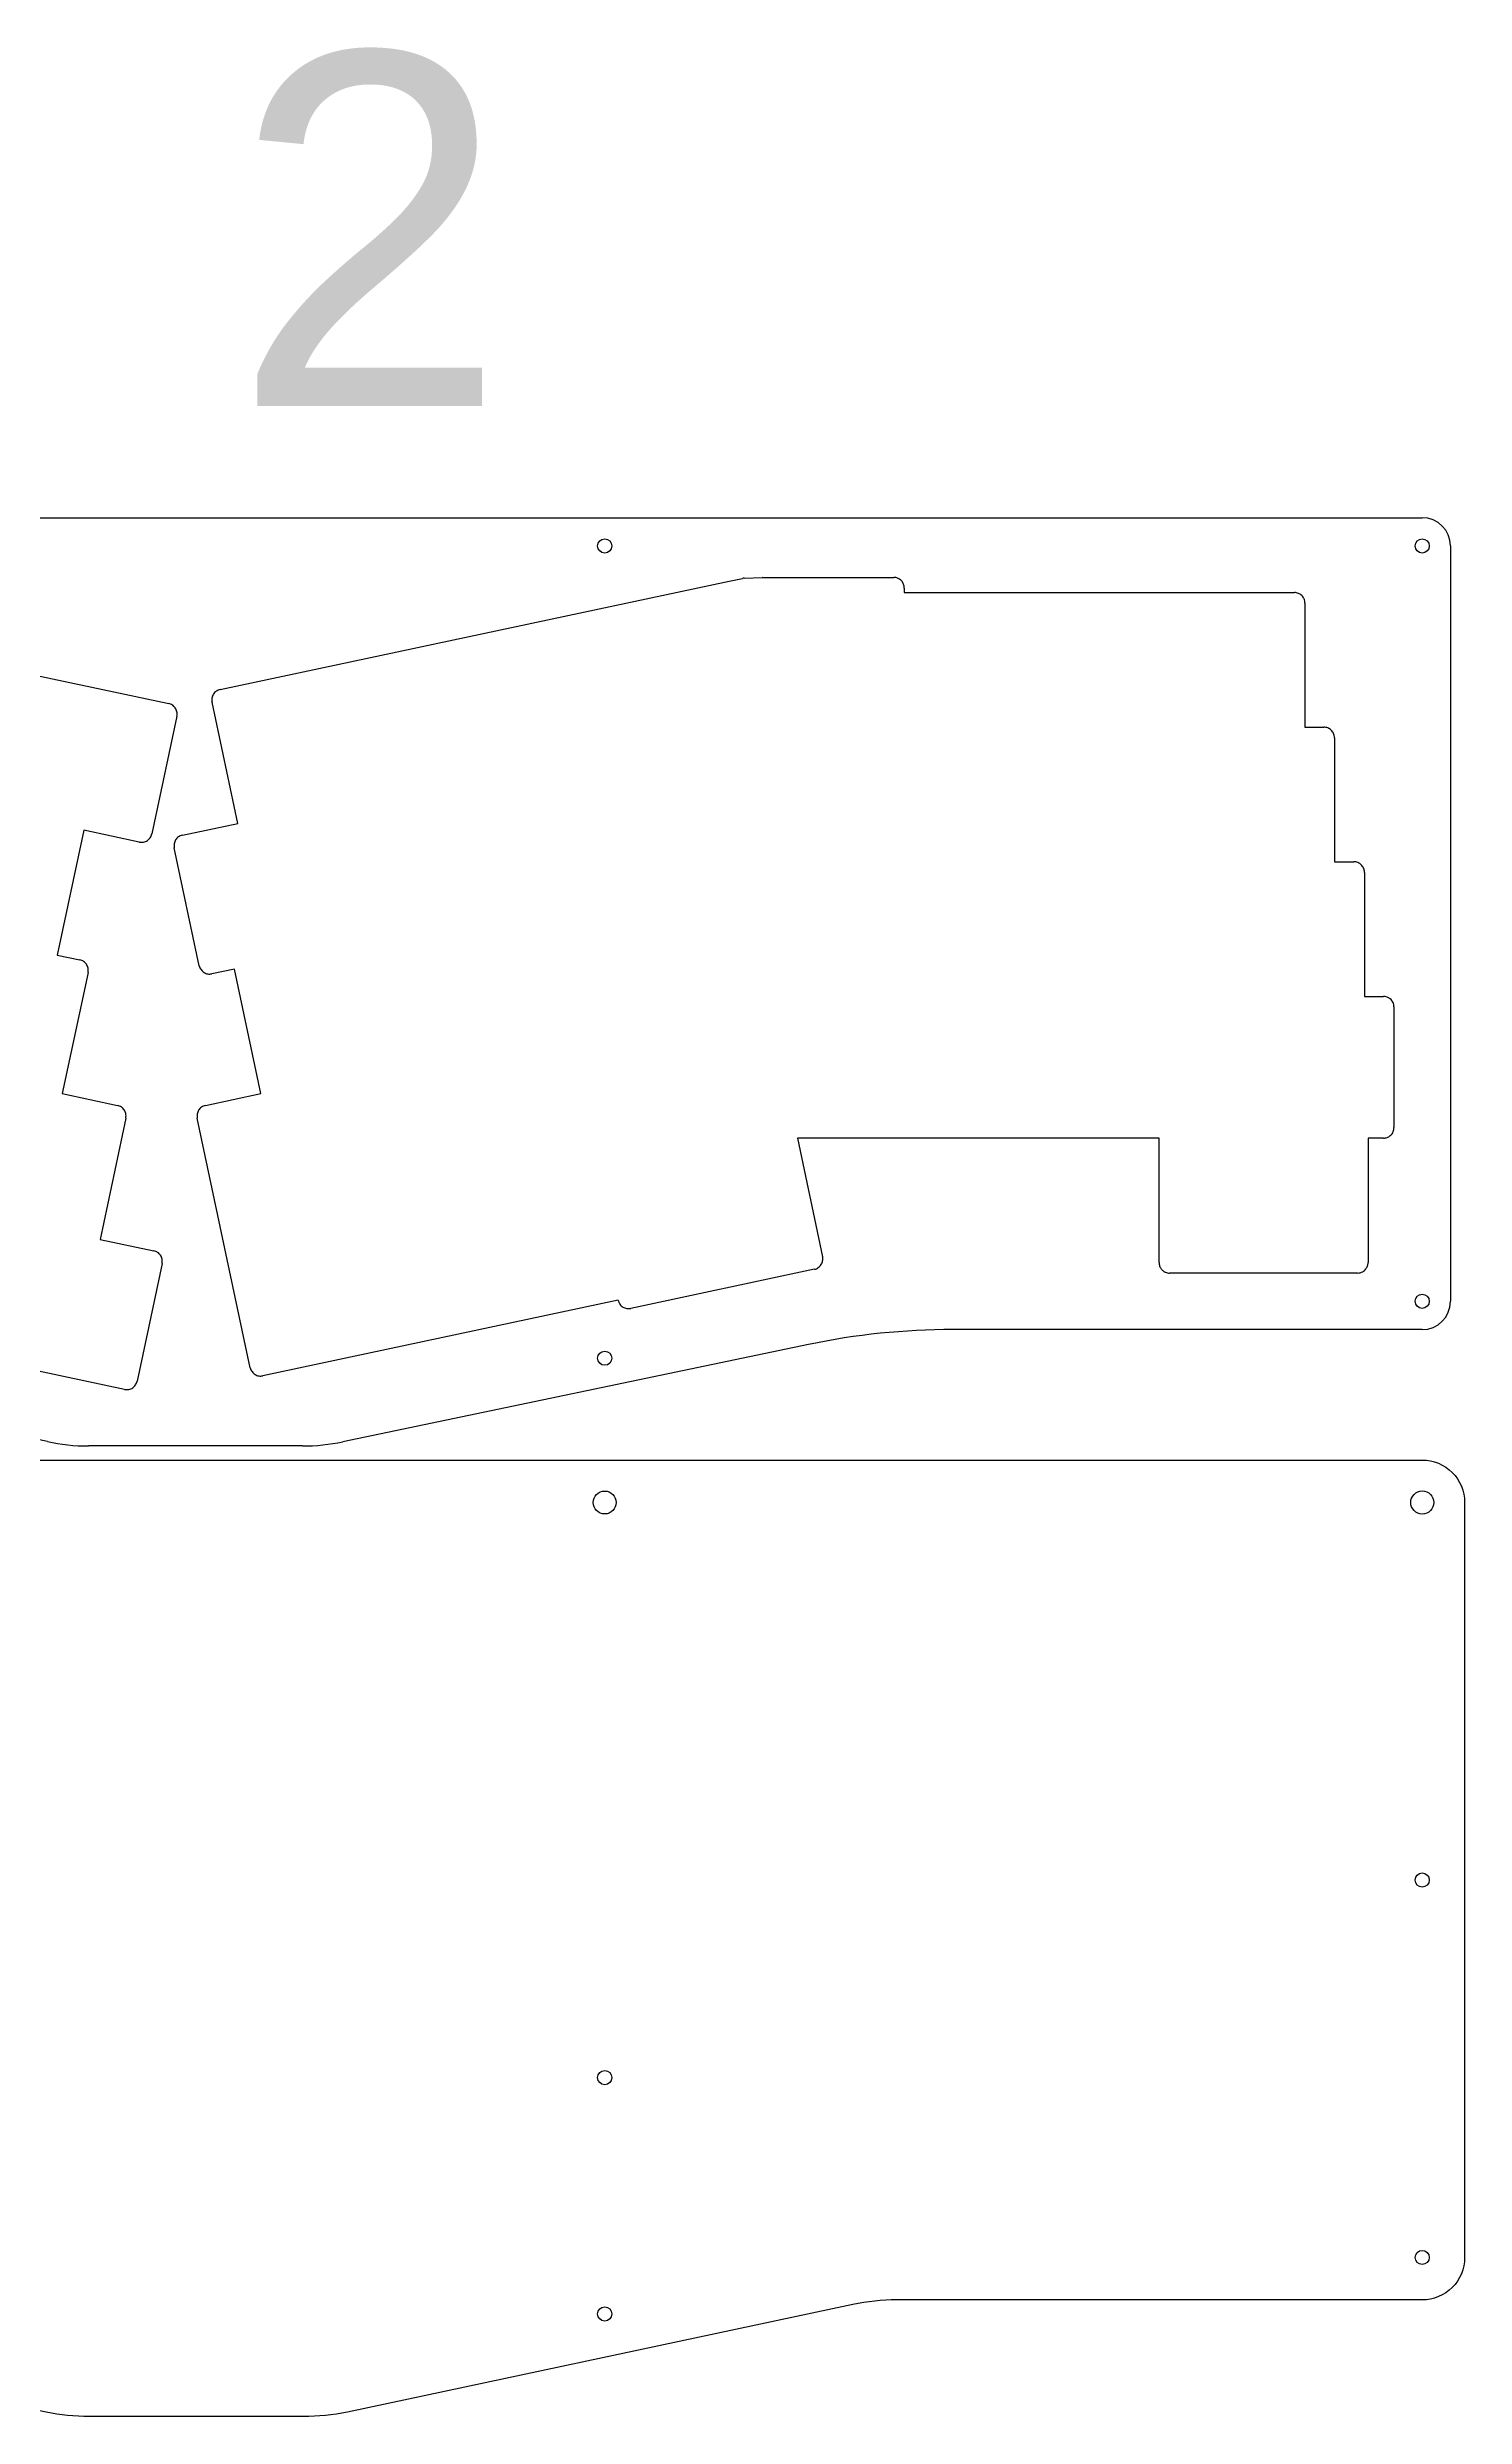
# Model space of a CAD drawing. Header units: millimetres. Extents: x -1511 to 747, y -483 to 541.
# Drawn here: x 153.8 to 354.5, y -64.6 to 270.7 of the extents above; entities that cross this region are included whole.
import ezdxf

# ---------------------------------------------------------------- set-up
doc = ezdxf.new("R2010")
doc.units = ezdxf.units.MM
doc.layers.get('0').update_dxf_attribs({"lineweight": 25, "true_color": 0xffffff})
doc.styles.add('textstyle3', font='')
doc.styles.get('textstyle3').set_extended_font_data('Arial')

msp = doc.modelspace()

# ---------------------------------------------------------------- linework, layer by layer
for p, q in [((1.17, 204.18), (348.47, 204.18)), ((352.47, 200.18), (352.47, 93.28)), ((178.26, 179.87), (250.34, 195.19)), ((250.34, 195.19), (252.2, 195.59)), ((252.45, 195.62), (255.04, 195.72)), ((255.1, 195.73), (273.63, 195.73)), ((94.17, 194.22), (170.97, 177.89)), ((275.13, 194.22), (275.13, 193.59)), ((275.13, 193.59), (330.36, 193.59)), ((331.86, 192.09), (331.86, 174.54)), ((180.76, 160.92), (177.11, 178.09)), ((172.13, 176.11), (168.58, 159.43)), ((331.86, 174.54), (334.53, 174.54)), ((336.03, 173.04), (336.03, 155.49)), ((158.95, 159.94), (155.2, 142.29)), ((166.8, 158.27), (158.95, 159.94)), ((172.91, 159.25), (180.76, 160.92)), ((175.3, 140.78), (171.76, 157.47)), ((336.03, 155.49), (338.79, 155.49)), ((340.29, 153.99), (340.29, 136.44)), ((155.2, 142.29), (158.39, 141.61)), ((159.55, 139.83), (155.9, 122.67)), ((180.28, 140.31), (177.08, 139.63)), ((184.02, 122.67), (180.28, 140.31)), ((340.29, 136.44), (342.97, 136.44)), ((344.47, 134.94), (344.47, 117.88)), ((155.9, 122.67), (163.74, 121)), ((176.17, 121), (184.02, 122.67)), ((164.9, 119.22), (161.25, 102.05)), ((182.53, 83.89), (175.02, 119.22)), ((311.2, 116.38), (259.99, 116.38)), ((259.99, 116.38), (263.55, 99.59)), ((311.2, 98.78), (311.2, 116.38)), ((342.97, 116.38), (340.8, 116.38)), ((340.8, 116.38), (340.8, 98.78)), ((161.25, 102.05), (168.88, 100.43)), ((170.04, 98.65), (166.49, 81.97)), ((262.4, 97.81), (236.4, 92.28)), ((339.3, 97.28), (312.7, 97.28)), ((164.71, 80.81), (105.3, 93.44)), ((234.62, 93.43), (184.31, 82.74)), ((348.47, 89.28), (282, 89.28)), ((153.79, 73.42), (89.21, 87.14)), ((261.56, 87.17), (195.64, 73.4)), ((189.91, 72.81), (159.61, 72.81))]:
    msp.add_line(p, q)
for points in [[(348.47, 199.18, -0.999924), (348.47, 201.18, -0.999924)], [(196.27, -63.91, -0.052389), (190.03, -64.56), (159.73, -64.56, -0.051508), (153.6, -63.93), (80.8, -48.73, 0.051508), (74.67, -48.09), (1.17, -48.09, -0.414214), (-4.83, -42.09), (-4.83, 64.81, -0.414214), (1.17, 70.81), (348.47, 70.81, -0.414214), (354.47, 64.81), (354.47, -42.04, -0.414214), (348.47, -48.04), (274.07, -48.04, 0.052389), (267.84, -48.7)]]:
    msp.add_lwpolyline(points, format="xyb", close=True)
for centre, radius in [((232.71, 200.18), 1), ((348.47, 93.28), 1), ((232.71, 85.23), 1), ((232.71, 64.81), 1.62), ((348.47, 64.81), 1.63), ((348.47, 11.38), 1), ((232.71, -16.59), 1), ((348.47, -42.04), 1), ((232.71, -50.03), 1)]:
    msp.add_circle(centre, radius)
for centre, radius, start, end in [((348.47, 200.18), 4, 0, 90), ((348.47, 93.28), 4, 270, 0), ((282, -10.72), 100, 90, 101.7943), ((159.61, 100.81), 28, 258.0043, 270), ((189.91, 100.81), 28, 270, 281.7943)]:
    msp.add_arc(centre, radius, start, end)
msp.add_ellipse((252.53, 195.18), major_axis=(0.833, -0.007), ratio=0.525441, start_param=1.667339, end_param=1.979042)
for points, knots in [([(255.1, 195.73), (255.09, 195.73), (255.08, 195.73), (255.06, 195.73), (255.05, 195.72), (255.04, 195.72)], [-0.005953691, -0.005953691, -0.005953691, -0.005953691, -0.003072362, -0.003072362, 0, 0, 0, 0]), ([(274.77, 195.19), (274.7, 195.29), (274.61, 195.37), (274.41, 195.51), (274.3, 195.57), (274.01, 195.69), (273.83, 195.73), (273.63, 195.73)], [-0.1304998, -0.1304998, -0.1304998, -0.1304998, -0.0941081, -0.0941081, -0.0573725, -0.0573725, 0, 0, 0, 0]), ([(275.13, 194.22), (275.13, 194.4), (275.1, 194.58), (274.98, 194.91), (274.89, 195.06), (274.77, 195.19)], [-0.1060592, -0.1060592, -0.1060592, -0.1060592, -0.0520988, -0.0520988, 0, 0, 0, 0]), ([(331.86, 192.09), (331.86, 192.19), (331.85, 192.29), (331.81, 192.49), (331.78, 192.59), (331.66, 192.86), (331.55, 193.03), (331.27, 193.3), (331.1, 193.4), (330.75, 193.55), (330.55, 193.59), (330.36, 193.59)], [-0.2369652, -0.2369652, -0.2369652, -0.2369652, -0.2057557, -0.2057557, -0.1754981, -0.1754981, -0.1161332, -0.1161332, -0.0582514, -0.0582514, 0, 0, 0, 0]), ([(172.13, 176.11), (172.15, 176.21), (172.16, 176.32), (172.16, 176.52), (172.15, 176.62), (172.09, 176.92), (172.01, 177.1), (171.79, 177.42), (171.66, 177.56), (171.34, 177.78), (171.16, 177.85), (170.97, 177.89)], [-0.2368208, -0.2368208, -0.2368208, -0.2368208, -0.2054763, -0.2054763, -0.1750874, -0.1750874, -0.1155959, -0.1155959, -0.0578368, -0.0578368, 0, 0, 0, 0]), ([(178.26, 179.87), (178.16, 179.85), (178.06, 179.82), (177.87, 179.73), (177.78, 179.68), (177.54, 179.51), (177.4, 179.36), (177.2, 179.03), (177.13, 178.85), (177.06, 178.47), (177.07, 178.28), (177.11, 178.09)], [-0.2367568, -0.2367568, -0.2367568, -0.2367568, -0.205103, -0.205103, -0.1744137, -0.1744137, -0.1150237, -0.1150237, -0.0575644, -0.0575644, 0, 0, 0, 0]), ([(336.03, 173.04), (336.03, 173.14), (336.02, 173.24), (335.98, 173.44), (335.95, 173.54), (335.83, 173.81), (335.72, 173.98), (335.44, 174.25), (335.27, 174.35), (334.92, 174.5), (334.72, 174.54), (334.53, 174.54)], [-0.2369621, -0.2369621, -0.2369621, -0.2369621, -0.2057531, -0.2057531, -0.1754958, -0.1754958, -0.1161257, -0.1161257, -0.0582417, -0.0582417, 0, 0, 0, 0]), ([(166.8, 158.27), (166.9, 158.25), (167.01, 158.24), (167.21, 158.24), (167.31, 158.25), (167.61, 158.31), (167.79, 158.39), (168.11, 158.6), (168.25, 158.74), (168.46, 159.06), (168.54, 159.24), (168.58, 159.43)], [-0.2369639, -0.2369639, -0.2369639, -0.2369639, -0.2054838, -0.2054838, -0.1749673, -0.1749673, -0.1157034, -0.1157034, -0.0581177, -0.0581177, 0, 0, 0, 0]), ([(172.91, 159.25), (172.81, 159.23), (172.71, 159.2), (172.52, 159.11), (172.43, 159.06), (172.19, 158.89), (172.05, 158.74), (171.85, 158.41), (171.78, 158.23), (171.71, 157.85), (171.72, 157.66), (171.76, 157.47)], [-0.2364837, -0.2364837, -0.2364837, -0.2364837, -0.2050413, -0.2050413, -0.1745228, -0.1745228, -0.1150891, -0.1150891, -0.0575625, -0.0575625, 0, 0, 0, 0]), ([(340.29, 153.99), (340.29, 154.09), (340.28, 154.19), (340.24, 154.4), (340.21, 154.49), (340.09, 154.76), (339.98, 154.93), (339.7, 155.2), (339.53, 155.3), (339.18, 155.45), (338.99, 155.49), (338.79, 155.49)], [-0.2367458, -0.2367458, -0.2367458, -0.2367458, -0.2054052, -0.2054052, -0.1750307, -0.1750307, -0.1158432, -0.1158432, -0.0582079, -0.0582079, 0, 0, 0, 0]), ([(159.55, 139.83), (159.57, 139.93), (159.58, 140.04), (159.58, 140.24), (159.57, 140.34), (159.51, 140.64), (159.43, 140.82), (159.21, 141.15), (159.08, 141.28), (158.76, 141.5), (158.58, 141.57), (158.39, 141.61)], [-0.2368078, -0.2368078, -0.2368078, -0.2368078, -0.2054448, -0.2054448, -0.1750361, -0.1750361, -0.1155476, -0.1155476, -0.0578061, -0.0578061, 0, 0, 0, 0]), ([(175.3, 140.78), (175.33, 140.68), (175.36, 140.58), (175.44, 140.39), (175.49, 140.31), (175.67, 140.06), (175.81, 139.93), (176.14, 139.72), (176.33, 139.65), (176.7, 139.59), (176.89, 139.59), (177.08, 139.63)], [-0.236479, -0.236479, -0.236479, -0.236479, -0.2050494, -0.2050494, -0.1745436, -0.1745436, -0.1151072, -0.1151072, -0.0575741, -0.0575741, 0, 0, 0, 0]), ([(343.94, 136.08), (343.81, 136.19), (343.66, 136.28), (343.33, 136.4), (343.15, 136.44), (342.97, 136.44)], [-0.1062584, -0.1062584, -0.1062584, -0.1062584, -0.0540607, -0.0540607, 0, 0, 0, 0]), ([(344.47, 134.94), (344.47, 135.06), (344.46, 135.18), (344.4, 135.42), (344.36, 135.53), (344.21, 135.8), (344.09, 135.95), (343.94, 136.08)], [-0.1300008, -0.1300008, -0.1300008, -0.1300008, -0.0931553, -0.0931553, -0.0575885, -0.0575885, 0, 0, 0, 0]), ([(164.9, 119.22), (164.92, 119.33), (164.93, 119.43), (164.93, 119.64), (164.92, 119.74), (164.86, 120.03), (164.78, 120.22), (164.56, 120.54), (164.43, 120.67), (164.11, 120.89), (163.93, 120.96), (163.74, 121)], [-0.2369258, -0.2369258, -0.2369258, -0.2369258, -0.205206, -0.205206, -0.1744581, -0.1744581, -0.115271, -0.115271, -0.057816, -0.057816, 0, 0, 0, 0]), ([(176.17, 121), (176.07, 120.98), (175.97, 120.95), (175.78, 120.86), (175.69, 120.81), (175.45, 120.64), (175.31, 120.49), (175.11, 120.16), (175.04, 119.98), (174.97, 119.6), (174.98, 119.41), (175.02, 119.22)], [-0.2364618, -0.2364618, -0.2364618, -0.2364618, -0.205002, -0.205002, -0.1744657, -0.1744657, -0.1150343, -0.1150343, -0.0575277, -0.0575277, 0, 0, 0, 0]), ([(343.94, 116.73), (344.03, 116.81), (344.12, 116.9), (344.26, 117.09), (344.32, 117.2), (344.44, 117.49), (344.47, 117.68), (344.47, 117.88)], [-0.13063, -0.13063, -0.13063, -0.13063, -0.094583, -0.094583, -0.0582977, -0.0582977, 0, 0, 0, 0]), ([(342.97, 116.38), (343.15, 116.38), (343.33, 116.41), (343.66, 116.53), (343.81, 116.62), (343.94, 116.73)], [-0.1058255, -0.1058255, -0.1058255, -0.1058255, -0.0518992, -0.0518992, 0, 0, 0, 0]), ([(170.04, 98.65), (170.06, 98.75), (170.07, 98.86), (170.07, 99.06), (170.06, 99.16), (170, 99.46), (169.92, 99.64), (169.71, 99.96), (169.57, 100.1), (169.25, 100.32), (169.07, 100.39), (168.88, 100.43)], [-0.2371224, -0.2371224, -0.2371224, -0.2371224, -0.2057915, -0.2057915, -0.1754123, -0.1754123, -0.1160042, -0.1160042, -0.0581796, -0.0581796, 0, 0, 0, 0]), ([(262.4, 97.81), (262.5, 97.83), (262.6, 97.86), (262.79, 97.94), (262.87, 97.99), (263.12, 98.17), (263.25, 98.31), (263.46, 98.64), (263.53, 98.83), (263.6, 99.2), (263.59, 99.4), (263.55, 99.59)], [-0.2368552, -0.2368552, -0.2368552, -0.2368552, -0.2056009, -0.2056009, -0.1752596, -0.1752596, -0.1158097, -0.1158097, -0.0580606, -0.0580606, 0, 0, 0, 0]), ([(311.2, 98.78), (311.2, 98.61), (311.23, 98.44), (311.33, 98.13), (311.41, 97.98), (311.51, 97.86)], [-0.0994162, -0.0994162, -0.0994162, -0.0994162, -0.04870632, -0.04870632, 0, 0, 0, 0]), ([(311.51, 97.86), (311.59, 97.75), (311.69, 97.66), (311.89, 97.5), (312.01, 97.44), (312.31, 97.31), (312.5, 97.28), (312.7, 97.28)], [-0.1372549, -0.1372549, -0.1372549, -0.1372549, -0.0980538, -0.0980538, -0.0586032, -0.0586032, 0, 0, 0, 0]), ([(339.3, 97.28), (339.43, 97.28), (339.56, 97.29), (339.81, 97.36), (339.93, 97.41), (340.21, 97.57), (340.36, 97.7), (340.48, 97.86)], [-0.1368766, -0.1368766, -0.1368766, -0.1368766, -0.0973252, -0.0973252, -0.0591956, -0.0591956, 0, 0, 0, 0]), ([(340.48, 97.86), (340.58, 97.98), (340.66, 98.13), (340.77, 98.44), (340.8, 98.61), (340.8, 98.78)], [-0.09969262, -0.09969262, -0.09969262, -0.09969262, -0.05085416, -0.05085416, 0, 0, 0, 0]), ([(234.62, 93.43), (234.64, 93.33), (234.67, 93.23), (234.76, 93.04), (234.81, 92.96), (234.98, 92.71), (235.13, 92.58), (235.46, 92.37), (235.64, 92.3), (236.02, 92.24), (236.21, 92.24), (236.4, 92.28)], [-0.236309, -0.236309, -0.236309, -0.236309, -0.2050717, -0.2050717, -0.1747708, -0.1747708, -0.1154718, -0.1154718, -0.0578312, -0.0578312, 0, 0, 0, 0]), ([(182.53, 83.89), (182.55, 83.79), (182.58, 83.69), (182.67, 83.5), (182.72, 83.42), (182.89, 83.17), (183.03, 83.04), (183.36, 82.83), (183.55, 82.76), (183.92, 82.69), (184.12, 82.7), (184.31, 82.74)], [-0.2366599, -0.2366599, -0.2366599, -0.2366599, -0.2053566, -0.2053566, -0.1749753, -0.1749753, -0.115732, -0.115732, -0.0580387, -0.0580387, 0, 0, 0, 0]), ([(164.71, 80.81), (164.81, 80.79), (164.92, 80.78), (165.13, 80.78), (165.23, 80.79), (165.52, 80.85), (165.71, 80.93), (166.03, 81.15), (166.16, 81.28), (166.37, 81.6), (166.45, 81.78), (166.49, 81.97)], [-0.2368086, -0.2368086, -0.2368086, -0.2368086, -0.2050748, -0.2050748, -0.1742992, -0.1742992, -0.1150311, -0.1150311, -0.0577371, -0.0577371, 0, 0, 0, 0])]:
    msp.add_open_spline(points, degree=3, knots=knots)

# ---------------------------------------------------------------- texts
at = {"insert": (180, 270), "char_height": 1, "attachment_point": 1, "style": 'textstyle3'}
msp.add_mtext('\\H50;2', dxfattribs=at)

doc.saveas('drawing.dxf')
